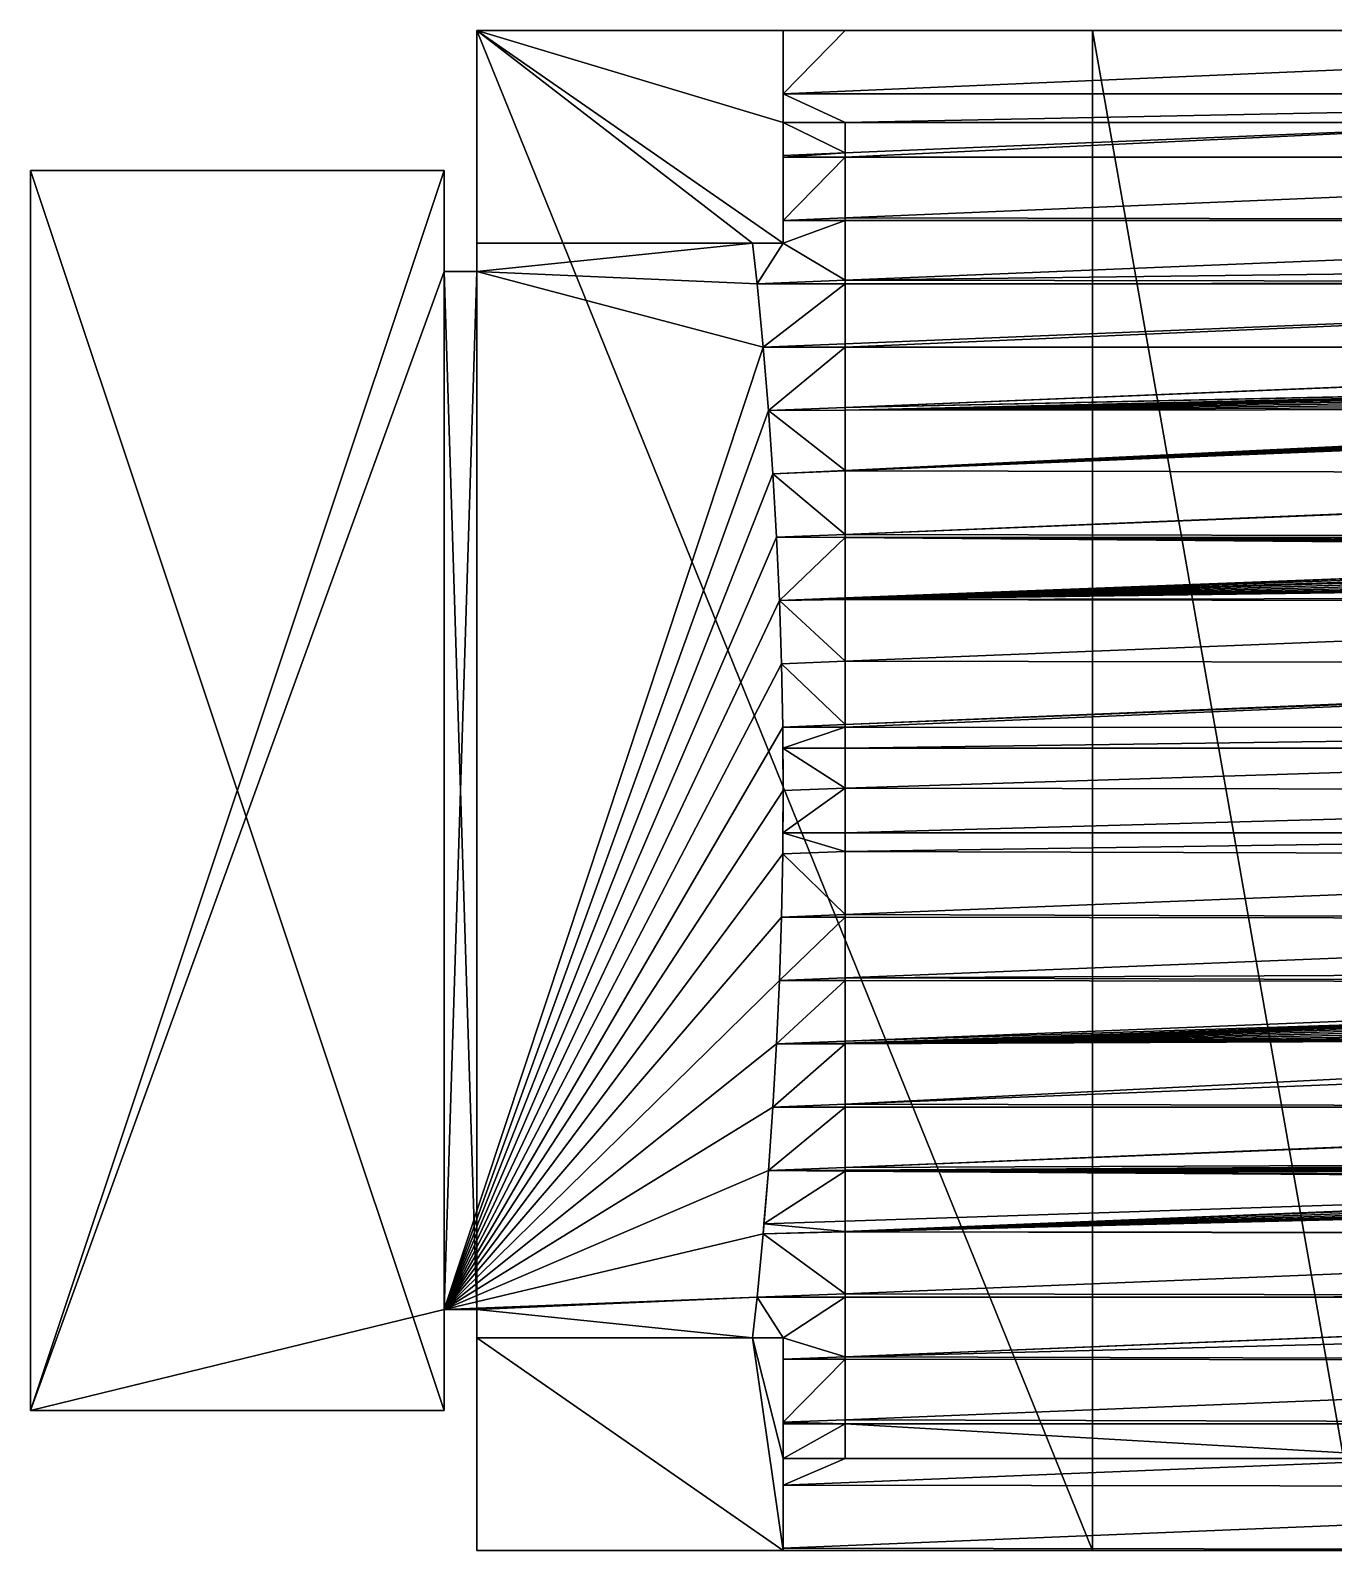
# Model space of a CAD drawing. Header units: metres. Extents: x 0 to 40.2, y -11.7 to 11.7.
# Drawn here: x 0 to 20, y -11.66 to 11.66 of the extents above; entities that cross this region are included whole.
import ezdxf

# ---------------------------------------------------------------- set-up
doc = ezdxf.new("R2010")
doc.units = ezdxf.units.M

msp = doc.modelspace()

# ---------------------------------------------------------------- linework, layer by layer
at = {"layer": 'butacas_platea'}
for points in [[(23.711303, 10.25, -0.273382), (12.5, 9.786015, -0.559768), (12.5, 9.720833, -0.560176)], [(12.5, 9.786015, -0.559768), (23.711303, 10.25, -0.273382), (12.5, 10.25, -0.558176)], [(34.654167, 9.720833), (23.711303, 10.25, -0.273382), (12.5, 9.720833, -0.560176)], [(34.654167, 9.720833), (12.5, 9.720833, -0.560176), (12.5, 8.78872, -0.563105)], [(34.871875, 8.74875), (34.654167, 9.720833), (12.5, 8.78872, -0.563105)], [(34.871875, 8.74875), (12.5, 8.78872, -0.563105), (12.5, 8.74875, -0.563331)], [(34.871875, 8.74875), (12.5, 8.74875, -0.563331), (12.5, 7.831988, -0.565854)], [(35, 8.10936), (34.871875, 8.74875), (12.5, 7.831988, -0.565854)], [(35, 8.10936), (12.5, 7.831988, -0.565854), (35, 7.794568, -0.001582)], [(35, 7.794568, -0.001582), (12.5, 7.831988, -0.565854), (12.5, 7.776667, -0.566132)], [(35, 7.794568, -0.001582), (12.5, 7.776667, -0.566132), (35, 7.773947, -0.001679)], [(35, 7.773947, -0.001679), (12.5, 7.776667, -0.566132), (12.5, 6.855844, -0.56836)], [(35, 7.773947, -0.001679), (12.5, 6.855844, -0.56836), (12.5, 6.804583, -0.568587)], [(35, 7.773947, -0.001679), (12.5, 6.804583, -0.568587), (35, 6.802961, -0.005968)], [(35, 6.802961, -0.005968), (12.5, 6.804583, -0.568587), (12.5, 5.880264, -0.570519)], [(35, 6.802961, -0.005968), (12.5, 5.880264, -0.570519), (35, 6.794886, -0.005985)], [(32.113467, 6.3, -0.079852), (35, 6.794886, -0.005985), (12.5, 5.880264, -0.570519)], [(32.035821, 6.289778, -0.081827), (32.113467, 6.3, -0.079852), (12.5, 5.880264, -0.570519)], [(32.035821, 6.289778, -0.081827), (12.5, 5.880264, -0.570519), (12.5, 5.83765, -0.570682)], [(31.963467, 6.259808, -0.083746), (32.035821, 6.289778, -0.081827), (12.5, 5.83765, -0.570682)], [(31.901335, 6.212132, -0.085477), (31.963467, 6.259808, -0.083746), (12.5, 5.83765, -0.570682)], [(31.9, 6.210392, -0.085517), (31.901335, 6.212132, -0.085477), (12.5, 5.83765, -0.570682)], [(31.9, 6.210392, -0.085517), (12.5, 5.83765, -0.570682), (31.85366, 6.15, -0.086903)], [(31.823689, 6.077646, -0.087927), (31.85366, 6.15, -0.086903), (12.5, 5.83765, -0.570682)], [(31.813467, 6, -0.088479), (31.823689, 6.077646, -0.087927), (12.5, 5.83765, -0.570682)], [(31.823689, 5.922354, -0.088521), (31.813467, 6, -0.088479), (12.5, 5.83765, -0.570682)], [(31.85366, 5.85, -0.08805), (31.823689, 5.922354, -0.088521), (12.5, 5.83765, -0.570682)], [(31.85366, 5.85, -0.08805), (12.5, 5.83765, -0.570682), (12.5, 4.912942, -0.572323)], [(31.867088, 5.8325, -0.087782), (31.85366, 5.85, -0.08805), (12.5, 4.912942, -0.572323)], [(31.9, 5.789608, -0.087036), (31.867088, 5.8325, -0.087782), (12.5, 4.912942, -0.572323)], [(35, 5.816801, -0.00969), (32.113467, 5.7, -0.081872), (12.5, 4.905236, -0.572337)], [(35, 5.816801, -0.00969), (12.5, 4.905236, -0.572337), (35, 4.861417, -0.012772)], [(31.901335, 5.787868, -0.087006), (31.9, 5.789608, -0.087036), (12.5, 4.912942, -0.572323)], [(31.963467, 5.740192, -0.085541), (31.901335, 5.787868, -0.087006), (12.5, 4.912942, -0.572323)], [(31.963467, 5.740192, -0.085541), (12.5, 4.912942, -0.572323), (12.5, 4.905236, -0.572337)], [(32.035821, 5.710222, -0.08379), (31.963467, 5.740192, -0.085541), (12.5, 4.905236, -0.572337)], [(32.113467, 5.7, -0.081872), (32.035821, 5.710222, -0.08379), (12.5, 4.905236, -0.572337)], [(35, 4.861417, -0.012772), (12.5, 4.905236, -0.572337), (12.5, 3.930749, -0.573819)], [(35, 4.861417, -0.012772), (12.5, 3.930749, -0.573819), (35, 4.839672, -0.012805)], [(35, 4.839672, -0.012805), (12.5, 3.930749, -0.573819), (35, 3.889465, -0.015307)], [(35, 3.889465, -0.015307), (12.5, 3.930749, -0.573819), (12.5, 3.881465, -0.573939)], [(35, 3.889465, -0.015307), (12.5, 3.881465, -0.573939), (35, 3.852151, -0.015361)], [(32.189326, 3.712132, -0.085325), (12.5, 3.881465, -0.573939), (12.5, 2.956799, -0.574972)], [(32.241716, 3.752332, -0.083944), (12.5, 3.881465, -0.573939), (32.189326, 3.712132, -0.085325)], [(32.241716, 3.752332, -0.083944), (32.251458, 3.759808, -0.083694), (12.5, 3.881465, -0.573939)], [(32.251458, 3.759808, -0.083694), (32.323812, 3.789778, -0.081864), (12.5, 3.881465, -0.573939)], [(32.323812, 3.789778, -0.081864), (32.401458, 3.8, -0.079925), (12.5, 3.881465, -0.573939)], [(32.401458, 3.8, -0.079925), (35, 3.852151, -0.015361), (12.5, 3.881465, -0.573939)], [(32.189326, 3.712132, -0.085325), (12.5, 2.956799, -0.574972), (12.5, 2.952008, -0.574982)], [(32.14165, 3.65, -0.086634), (32.189326, 3.712132, -0.085325), (12.5, 2.952008, -0.574982)], [(32.11168, 3.577646, -0.087525), (32.14165, 3.65, -0.086634), (12.5, 2.952008, -0.574982)], [(32.11168, 3.577646, -0.087525), (12.5, 2.952008, -0.574982), (12.5, 2.929906, -0.575027)], [(32.101458, 3.5, -0.087937), (32.11168, 3.577646, -0.087525), (12.5, 2.929906, -0.575027)], [(32.11168, 3.422354, -0.087842), (32.101458, 3.5, -0.087937), (12.5, 2.929906, -0.575027)], [(32.14165, 3.35, -0.087247), (32.11168, 3.422354, -0.087842), (12.5, 2.929906, -0.575027)], [(32.189326, 3.287868, -0.086193), (32.14165, 3.35, -0.087247), (12.5, 2.929906, -0.575027)], [(32.251458, 3.240192, -0.08475), (32.189326, 3.287868, -0.086193), (12.5, 2.929906, -0.575027)], [(32.323812, 3.210222, -0.083018), (32.251458, 3.240192, -0.08475), (12.5, 2.929906, -0.575027)], [(32.401458, 3.2, -0.081114), (32.323812, 3.210222, -0.083018), (12.5, 2.929906, -0.575027)], [(35, 2.96708, -0.017172), (32.401458, 3.2, -0.081114), (12.5, 2.929906, -0.575027)], [(35, 2.96708, -0.017172), (12.5, 2.929906, -0.575027), (35, 2.888225, -0.017298)], [(35, 2.888225, -0.017298), (12.5, 2.929906, -0.575027), (12.5, 1.983377, -0.575798)], [(35, 2.888225, -0.017298), (12.5, 1.983377, -0.575798), (35, 1.945439, -0.018674)], [(35, 1.945439, -0.018674), (12.5, 1.983377, -0.575798), (12.5, 1.010478, -0.576302)], [(35, 1.945439, -0.018674), (12.5, 1.010478, -0.576302), (35, 1.913886, -0.01869)], [(35, 1.913886, -0.01869), (12.5, 1.010478, -0.576302), (12.5, 0.972083, -0.576335)], [(35, 1.913886, -0.01869), (12.5, 0.972083, -0.576335), (35, 0.961177, -0.019516)], [(35, 0.961177, -0.019516), (12.5, 0.972083, -0.576335), (12.5, 0.65, -0.576386)], [(35, 0.961177, -0.019516), (12.5, 0.65, -0.576386), (31.9, 0.65, -0.096305)], [(31.9, -0.65, -0.096326), (12.5, -0.65, -0.576391), (12.5, -0.933761, -0.576346)], [(35, -1.003675, -0.019499), (31.9, -0.65, -0.096326), (12.5, -0.933761, -0.576346)], [(35, -1.003675, -0.019499), (12.5, -0.933761, -0.576346), (12.5, -1.905105, -0.57589)], [(35, -1.003675, -0.019499), (12.5, -1.905105, -0.57589), (35, -1.974385, -0.018652)], [(35, -1.974385, -0.018652), (12.5, -1.905105, -0.57589), (12.5, -1.944167, -0.575856)], [(35, -1.974385, -0.018652), (12.5, -1.944167, -0.575856), (12.5, -2.875931, -0.575114)], [(35, -1.974385, -0.018652), (12.5, -2.875931, -0.575114), (35, -2.766179, -0.017495)], [(35, -2.766179, -0.017495), (12.5, -2.875931, -0.575114), (35, -2.944189, -0.017244)], [(35, -2.944189, -0.017244), (12.5, -2.875931, -0.575114), (12.5, -2.91625, -0.575055)], [(35, -2.944189, -0.017244), (12.5, -2.91625, -0.575055), (12.5, -3.846237, -0.574017)], [(32.401458, -3.2, -0.081236), (35, -2.944189, -0.017244), (12.5, -3.846237, -0.574017)], [(32.401458, -3.2, -0.081236), (12.5, -3.846237, -0.574017), (12.5, -3.879412, -0.573949)], [(32.323812, -3.210222, -0.083143), (32.401458, -3.2, -0.081236), (12.5, -3.879412, -0.573949)], [(32.251458, -3.240192, -0.084878), (32.323812, -3.210222, -0.083143), (12.5, -3.879412, -0.573949)], [(32.251458, -3.240192, -0.084878), (12.5, -3.879412, -0.573949), (32.189326, -3.287868, -0.086323)], [(32.14165, -3.35, -0.087379), (32.189326, -3.287868, -0.086323), (12.5, -3.879412, -0.573949)], [(32.11168, -3.422354, -0.087975), (32.14165, -3.35, -0.087379), (12.5, -3.879412, -0.573949)], [(32.101458, -3.5, -0.08807), (32.11168, -3.422354, -0.087975), (12.5, -3.879412, -0.573949)], [(32.11168, -3.577646, -0.087657), (32.101458, -3.5, -0.08807), (12.5, -3.879412, -0.573949)], [(32.14165, -3.65, -0.086765), (32.11168, -3.577646, -0.087657), (12.5, -3.879412, -0.573949)], [(32.189326, -3.712132, -0.085454), (32.14165, -3.65, -0.086765), (12.5, -3.879412, -0.573949)], [(32.251458, -3.759808, -0.083813), (32.189326, -3.712132, -0.085454), (12.5, -3.879412, -0.573949)], [(32.251458, -3.759808, -0.083813), (12.5, -3.879412, -0.573949), (12.5, -3.888333, -0.573931)], [(32.323812, -3.789778, -0.081956), (32.251458, -3.759808, -0.083813), (12.5, -3.888333, -0.573931)], [(32.401458, -3.8, -0.080007), (32.323812, -3.789778, -0.081956), (12.5, -3.888333, -0.573931)], [(32.401458, -3.8, -0.080007), (12.5, -3.888333, -0.573931), (12.5, -4.816022, -0.572598)], [(35, -3.91308, -0.015275), (32.401458, -3.8, -0.080007), (12.5, -4.816022, -0.572598)], [(35, -3.91308, -0.015275), (12.5, -4.816022, -0.572598), (35, -4.859426, -0.012777)], [(35, -4.859426, -0.012777), (12.5, -4.816022, -0.572598), (12.5, -4.860417, -0.572481)], [(35, -4.859426, -0.012777), (12.5, -4.860417, -0.572481), (12.5, -5.785279, -0.570854)], [(35, -4.859426, -0.012777), (12.5, -5.785279, -0.570854), (35, -4.881055, -0.012738)], [(32.035821, -5.710222, -0.08397), (35, -4.881055, -0.012738), (12.5, -5.785279, -0.570854)], [(32.035821, -5.710222, -0.08397), (12.5, -5.785279, -0.570854), (12.5, -5.827245, -0.570718)], [(31.963467, -5.740192, -0.085677), (32.035821, -5.710222, -0.08397), (12.5, -5.827245, -0.570718)], [(31.901335, -5.787868, -0.087072), (31.963467, -5.740192, -0.085677), (12.5, -5.827245, -0.570718)], [(31.9, -5.789608, -0.0871), (31.901335, -5.787868, -0.087072), (12.5, -5.827245, -0.570718)], [(31.867088, -5.8325, -0.087782), (31.9, -5.789608, -0.0871), (12.5, -5.827245, -0.570718)], [(31.867088, -5.8325, -0.087782), (12.5, -5.827245, -0.570718), (12.5, -5.840744, -0.570684)], [(31.85366, -5.85, -0.08808), (31.867088, -5.8325, -0.087782), (12.5, -5.840744, -0.570684)], [(31.816591, -5.976273, -0.088741), (12.5, -5.840744, -0.570684), (12.5, -6.609257, -0.569082)], [(31.816591, -5.976273, -0.088741), (31.823689, -5.922354, -0.088677), (12.5, -5.840744, -0.570684)], [(31.823689, -5.922354, -0.088677), (31.85366, -5.85, -0.08808), (12.5, -5.840744, -0.570684)], [(31.816591, -5.976273, -0.088741), (12.5, -6.609257, -0.569082), (12.5, -6.768554, -0.568725)], [(31.813467, -6, -0.088728), (31.816591, -5.976273, -0.088741), (12.5, -6.768554, -0.568725)], [(31.823689, -6.077646, -0.088175), (31.813467, -6, -0.088728), (12.5, -6.768554, -0.568725)], [(31.85366, -6.15, -0.087149), (31.823689, -6.077646, -0.088175), (12.5, -6.768554, -0.568725)], [(31.9, -6.210392, -0.085758), (31.85366, -6.15, -0.087149), (12.5, -6.768554, -0.568725)], [(31.901335, -6.212132, -0.085718), (31.9, -6.210392, -0.085758), (12.5, -6.768554, -0.568725)], [(31.963467, -6.259808, -0.083982), (31.901335, -6.212132, -0.085718), (12.5, -6.768554, -0.568725)], [(32.035821, -6.289778, -0.082058), (31.963467, -6.259808, -0.083982), (12.5, -6.768554, -0.568725)], [(32.035821, -6.289778, -0.082058), (12.5, -6.768554, -0.568725), (12.5, -6.773479, -0.568706)], [(35, -6.793538, -0.006007), (32.035821, -6.289778, -0.082058), (12.5, -6.773479, -0.568706)], [(35, -6.814209, -0.005942), (12.5, -6.773479, -0.568706), (12.5, -7.722188, -0.566374)], [(35, -6.793538, -0.006007), (12.5, -6.773479, -0.568706), (35, -6.814209, -0.005942)], [(35, -6.814209, -0.005942), (12.5, -7.722188, -0.566374), (35, -7.759038, -0.001751)], [(35, -7.759038, -0.001751), (12.5, -7.722188, -0.566374), (12.5, -7.776667, -0.566132)], [(35, -7.759038, -0.001751), (12.5, -7.776667, -0.566132), (35, -7.776667, -0.001672)], [(12.5, -8.689823, -0.563629), (35, -7.776667, -0.001672), (12.5, -7.776667, -0.566132)], [(12.5, -8.689823, -0.563629), (35, -7.778434, -0.001668), (35, -7.776667, -0.001672)], [(35, -7.778434, -0.001668), (12.5, -8.689823, -0.563629), (35, -8.10936)], [(34.871875, -8.74875), (35, -8.10936), (12.5, -8.689823, -0.563629)], [(34.871875, -8.74875), (12.5, -8.689823, -0.563629), (12.5, -8.729099, -0.56343)], [(34.871875, -8.74875), (12.5, -8.729099, -0.56343), (12.5, -9.656898, -0.560537)], [(34.654167, -9.720833), (34.871875, -8.74875), (12.5, -9.656898, -0.560537)], [(34.654167, -9.720833), (12.5, -9.656898, -0.560537), (12.5, -9.720833, -0.560176)], [(12.5, -9.720833, -0.560176), (12.5, -10.25, -0.558369), (21.665428, -10.25, -0.326618)], [(34.654167, -9.720833), (12.5, -9.720833, -0.560176), (21.665428, -10.25, -0.326618)]]:
    msp.add_3dface(points, dxfattribs=at)
at = {"layer": 'cielo'}
for points in [[(6.85, 11.665, 13.32), (16.3, -11.665, 13.32), (6.85, -11.665, 13.32)], [(16.3, -11.665, 13.32), (6.85, 11.665, 13.32), (16.3, 11.665, 13.32)], [(0, 9.515, 13.32), (6.35, -9.515, 13.32), (0, -9.515, 13.32)], [(0, 9.515, 13.32), (6.35, 9.515, 13.32), (6.35, -9.515, 13.32)]]:
    msp.add_3dface(points, dxfattribs=at)
at = {"layer": 'cielo_1'}
for points in [[(16.3, -11.665, 9.8), (16.3, 11.665, 9.8), (20.4, -11.665, 9.8)], [(16.3, 11.665, 9.8), (16.3, -11.665, 9.8), (16.3, -11.665, 13.32)], [(16.3, 11.665, 9.8), (20.4, 11.665, 9.8), (20.4, -11.665, 9.8)], [(16.3, 11.665, 9.8), (16.3, -11.665, 13.32), (16.3, 11.665, 13.32)]]:
    msp.add_3dface(points, dxfattribs=at)
at = {"layer": 'embocadura'}
for points in [[(6.85, 11.665, 0.14), (6.85, 7.965, 7.4), (6.85, 8.4, 0.14)], [(6.85, 7.965, 7.4), (6.85, 11.665, 13.32), (6.85, -11.665, 13.32)], [(6.85, 11.665, 0.14), (6.85, 11.665, 13.32), (6.85, 7.965, 7.4)], [(6.35, 9.515, 13.32), (6.35, -7.965, 7.4), (6.35, -9.515, 13.32)], [(6.35, 7.965, 7.4), (6.35, 9.515, 0.5), (6.35, 7.965, 0.5)], [(6.35, 9.515, 13.32), (6.35, 7.965, 7.4), (6.35, -7.965, 7.4)], [(6.35, 9.515, 13.32), (6.35, 9.515, 0.5), (6.35, 7.965, 7.4)], [(6.85, 8.4, 0.14), (6.85, 7.965, 7.4), (6.85, 7.965, 0.14)], [(6.35, 7.965, 7.4), (6.85, -7.965, 7.4), (6.35, -7.965, 7.4)], [(6.85, 7.965, 0.14), (6.35, 7.965, 0.5), (6.35, 7.965, 0.14)], [(6.35, 7.965, 7.4), (6.35, 7.965, 0.5), (6.85, 7.965, 0.14)], [(6.85, 7.965, 7.4), (6.35, 7.965, 7.4), (6.85, 7.965, 0.14)], [(6.35, 7.965, 7.4), (6.85, 7.965, 7.4), (6.85, -7.965, 7.4)], [(6.85, 7.965, 7.4), (6.85, -11.665, 13.32), (6.85, -7.965, 7.4)], [(6.35, -7.965, 7.4), (6.35, -7.965, 0.5), (6.35, -9.515, 0.5)], [(6.85, -7.965, 7.4), (6.85, -7.965, 0.14), (6.35, -7.965, 0.14)], [(6.35, -7.965, 0.5), (6.85, -7.965, 7.4), (6.35, -7.965, 0.14)], [(6.35, -7.965, 7.4), (6.85, -7.965, 7.4), (6.35, -7.965, 0.5)], [(6.35, -9.515, 13.32), (6.35, -7.965, 7.4), (6.35, -9.515, 0.5)], [(6.85, -11.665, 13.32), (6.85, -8.4, 0.14), (6.85, -7.965, 0.14)], [(6.85, -7.965, 7.4), (6.85, -11.665, 13.32), (6.85, -7.965, 0.14)], [(6.85, -11.665, 13.32), (6.85, -11.665, 0.14), (6.85, -8.4, 0.14)]]:
    msp.add_3dface(points, dxfattribs=at)
at = {"layer": 'escenario'}
for points in [[(6.35, 9.515, 0.5), (0, -9.515, 0.5), (6.35, 7.965, 0.5)], [(0, 9.515, 0.5), (0, -9.515, 0.5), (6.35, 9.515, 0.5)], [(11.081869, 8.4, 0.14), (6.85, 8.4, 0.14), (6.85, 7.965, 0.14)], [(11.15, 7.776667, 0.14), (11.081869, 8.4, 0.14), (6.85, 7.965, 0.14)], [(6.35, 7.965, 0.5), (0, -9.515, 0.5), (6.35, -7.965, 0.5)], [(6.35, -7.965, 0.5), (6.35, -7.965, 0.14), (6.35, 7.965, 0.14)], [(6.85, 7.965, 0.14), (6.35, 7.965, 0.14), (6.35, -7.965, 0.14)], [(6.35, 7.965, 0.5), (6.35, -7.965, 0.5), (6.35, 7.965, 0.14)], [(6.85, 7.965, 0.14), (6.35, -7.965, 0.14), (11.24375, 6.804583, 0.14)], [(11.15, 7.776667, 0.14), (6.85, 7.965, 0.14), (11.24375, 6.804583, 0.14)], [(11.24375, 6.804583, 0.14), (6.35, -7.965, 0.14), (11.325, 5.8325, 0.14)], [(11.39375, 4.860417, 0.14), (11.325, 5.8325, 0.14), (6.35, -7.965, 0.14)], [(11.39375, 4.860417, 0.14), (6.35, -7.965, 0.14), (11.45, 3.888333, 0.14)], [(11.45, 3.888333, 0.14), (6.35, -7.965, 0.14), (11.49375, 2.91625, 0.14)], [(11.525, 1.944167, 0.14), (11.49375, 2.91625, 0.14), (6.35, -7.965, 0.14)], [(11.54375, 0.972083, 0.14), (11.525, 1.944167, 0.14), (6.35, -7.965, 0.14)], [(11.54375, 0.972083, 0.14), (6.35, -7.965, 0.14), (11.55, 0, 0.14)], [(6.35, -7.965, 0.14), (11.54375, -0.972083, 0.14), (11.55, 0, 0.14)], [(11.54375, -0.972083, 0.14), (6.35, -7.965, 0.14), (11.525, -1.944167, 0.14)], [(11.49375, -2.91625, 0.14), (11.525, -1.944167, 0.14), (6.35, -7.965, 0.14)], [(11.49375, -2.91625, 0.14), (6.35, -7.965, 0.14), (11.45, -3.888333, 0.14)], [(11.39375, -4.860417, 0.14), (11.45, -3.888333, 0.14), (6.35, -7.965, 0.14)], [(11.325, -5.8325, 0.14), (11.39375, -4.860417, 0.14), (6.35, -7.965, 0.14)], [(11.24375, -6.804583, 0.14), (11.325, -5.8325, 0.14), (6.35, -7.965, 0.14)], [(11.15, -7.776667, 0.14), (11.24375, -6.804583, 0.14), (6.35, -7.965, 0.14)], [(6.85, -7.965, 0.14), (11.15, -7.776667, 0.14), (6.35, -7.965, 0.14)], [(11.081869, -8.4, 0.14), (11.15, -7.776667, 0.14), (6.85, -7.965, 0.14)], [(6.35, -7.965, 0.5), (0, -9.515, 0.5), (6.35, -9.515, 0.5)], [(11.081869, -8.4, 0.14), (6.85, -7.965, 0.14), (6.85, -8.4, 0.14)]]:
    msp.add_3dface(points, dxfattribs=at)
at = {"layer": 'frente_balcon'}
for points in [[(11.081869, 8.4, 0.14), (11.15, 7.776667, 0.14), (11.15, 7.776667, -0.6)], [(11.081869, 8.4, -0.6), (11.081869, 8.4, 0.14), (11.15, 7.776667, -0.6)], [(11.15, 7.776667, -0.6), (11.24375, 6.804583, 0.14), (11.24375, 6.804583, -0.6)], [(11.15, 7.776667, -0.6), (11.15, 7.776667, 0.14), (11.24375, 6.804583, 0.14)], [(11.24375, 6.804583, -0.6), (11.24375, 6.804583, 0.14), (11.325, 5.8325, -0.6)], [(11.24375, 6.804583, 0.14), (11.325, 5.8325, 0.14), (11.325, 5.8325, -0.6)], [(11.325, 5.8325, -0.6), (11.39375, 4.860417, 0.14), (11.39375, 4.860417, -0.6)], [(11.325, 5.8325, -0.6), (11.325, 5.8325, 0.14), (11.39375, 4.860417, 0.14)], [(11.39375, 4.860417, -0.6), (11.45, 3.888333, 0.14), (11.45, 3.888333, -0.6)], [(11.39375, 4.860417, -0.6), (11.39375, 4.860417, 0.14), (11.45, 3.888333, 0.14)], [(11.45, 3.888333, -0.6), (11.49375, 2.91625, 0.14), (11.49375, 2.91625, -0.6)], [(11.45, 3.888333, -0.6), (11.45, 3.888333, 0.14), (11.49375, 2.91625, 0.14)], [(11.49375, 2.91625, -0.6), (11.525, 1.944167, 0.14), (11.525, 1.944167, -0.6)], [(11.49375, 2.91625, -0.6), (11.49375, 2.91625, 0.14), (11.525, 1.944167, 0.14)], [(11.525, 1.944167, -0.6), (11.54375, 0.972083, 0.14), (11.54375, 0.972083, -0.6)], [(11.525, 1.944167, -0.6), (11.525, 1.944167, 0.14), (11.54375, 0.972083, 0.14)], [(11.545821, 0.65, -0.6), (11.54375, 0.972083, 0.14), (11.55, 0, -0.6)], [(11.54375, 0.972083, 0.14), (11.55, 0, 0.14), (11.55, 0, -0.6)], [(11.54375, 0.972083, -0.6), (11.54375, 0.972083, 0.14), (11.545821, 0.65, -0.6)], [(11.55, 0, 0.14), (11.54375, -0.972083, 0.14), (11.545821, -0.65, -0.6)], [(11.55, 0, -0.6), (11.55, 0, 0.14), (11.545821, -0.65, -0.6)], [(11.545821, -0.65, -0.6), (11.54375, -0.972083, 0.14), (11.54375, -0.972083, -0.6)], [(11.54375, -0.972083, -0.6), (11.525, -1.944167, 0.14), (11.525, -1.944167, -0.6)], [(11.54375, -0.972083, -0.6), (11.54375, -0.972083, 0.14), (11.525, -1.944167, 0.14)], [(11.525, -1.944167, -0.6), (11.49375, -2.91625, 0.14), (11.49375, -2.91625, -0.6)], [(11.525, -1.944167, -0.6), (11.525, -1.944167, 0.14), (11.49375, -2.91625, 0.14)], [(11.49375, -2.91625, -0.6), (11.45, -3.888333, 0.14), (11.45, -3.888333, -0.6)], [(11.49375, -2.91625, -0.6), (11.49375, -2.91625, 0.14), (11.45, -3.888333, 0.14)], [(11.45, -3.888333, -0.6), (11.39375, -4.860417, 0.14), (11.39375, -4.860417, -0.6)], [(11.45, -3.888333, -0.6), (11.45, -3.888333, 0.14), (11.39375, -4.860417, 0.14)], [(11.39375, -4.860417, -0.6), (11.325, -5.8325, 0.14), (11.325, -5.8325, -0.6)], [(11.39375, -4.860417, -0.6), (11.39375, -4.860417, 0.14), (11.325, -5.8325, 0.14)], [(11.325, -5.8325, 0.14), (11.24375, -6.804583, 0.14), (11.256671, -6.65, -0.6)], [(11.325, -5.8325, -0.6), (11.325, -5.8325, 0.14), (11.256671, -6.65, -0.6)], [(11.256671, -6.65, -0.6), (11.24375, -6.804583, 0.14), (11.24375, -6.804583, -0.6)], [(11.24375, -6.804583, -0.6), (11.15, -7.776667, 0.14), (11.15, -7.776667, -0.6)], [(11.24375, -6.804583, -0.6), (11.24375, -6.804583, 0.14), (11.15, -7.776667, 0.14)], [(11.15, -7.776667, 0.14), (11.081869, -8.4, 0.14), (11.081869, -8.4, -0.6)], [(11.15, -7.776667, -0.6), (11.15, -7.776667, 0.14), (11.081869, -8.4, -0.6)]]:
    msp.add_3dface(points, dxfattribs=at)
at = {"layer": 'laterales_altos'}
for points in [[(12.5, 11.665, 3.299074), (6.85, 11.665, 0.14), (12.5, 11.665, 2.446494)], [(30, 11.665, 10.95), (12.5, 11.665, 3.299074), (12.5, 11.665, 2.446494)], [(31.9, 11.665, 10.366136), (30, 11.665, 10.95), (12.5, 11.665, 2.446494)], [(30, 11.665, 10.95), (25.2, 11.665, 10.4), (12.5, 11.665, 3.299074)], [(16.3, -11.665, 9.8), (20.4, -11.665, 9.8), (25.554573, -11.665, 4.736923)]]:
    msp.add_3dface(points, dxfattribs=at)
at = {"layer": 'madera_expuesta'}
for points in [[(6.85, 11.665, 0.14), (6.85, 8.4, 0.14), (6.85, 8.4, -0.6)], [(6.85, 11.665, -0.6), (6.85, 11.665, 0.14), (6.85, 8.4, -0.6)], [(11.081869, 8.4, -0.6), (6.85, 11.665, -0.6), (6.85, 8.4, -0.6)], [(11.55, 8.4, -0.6), (6.85, 11.665, -0.6), (11.081869, 8.4, -0.6)], [(11.55, 10.25, -0.6), (6.85, 11.665, -0.6), (11.55, 8.4, -0.6)], [(11.55, 11.665, -0.6), (6.85, 11.665, -0.6), (11.55, 10.25, -0.6)], [(11.55, 8.74875, -0.587252), (11.55, 10.25, -0.6), (11.55, 8.4, -0.6)], [(11.55, 9.720833, -0.584197), (11.55, 10.25, -0.6), (11.55, 8.74875, -0.587252)], [(11.55, 9.746699, -0.584035), (11.55, 10.25, -0.6), (11.55, 9.720833, -0.584197)], [(11.55, 10.25, -0.6), (11.55, 9.746699, -0.584035), (11.55, 10.25, -0.582308)], [(11.55, 10.25, -0.582308), (11.55, 9.746699, -0.584035), (12.5, 9.786015, -0.559768)], [(11.55, 10.25, -0.582308), (12.5, 9.786015, -0.559768), (12.5, 10.25, -0.558176)], [(12.5, 9.786015, -0.559768), (11.55, 9.746699, -0.584035), (11.55, 9.720833, -0.584197)], [(12.5, 9.786015, -0.559768), (11.55, 9.720833, -0.584197), (12.5, 9.720833, -0.560176)], [(12.5, 9.720833, -0.560176), (11.55, 9.720833, -0.584197), (11.55, 8.74875, -0.587252)], [(12.5, 9.720833, -0.560176), (11.55, 8.74875, -0.587252), (12.5, 8.78872, -0.563105)], [(12.5, 8.78872, -0.563105), (11.55, 8.74875, -0.587252), (12.5, 8.74875, -0.563331)], [(11.55, 8.4, -0.588212), (11.55, 8.74875, -0.587252), (11.55, 8.4, -0.6)], [(12.5, 8.74875, -0.563331), (11.55, 8.74875, -0.587252), (11.55, 8.4, -0.588212)], [(12.5, 8.74875, -0.563331), (11.55, 8.4, -0.588212), (12.5, 7.831988, -0.565854)], [(6.85, 8.4, 0.14), (11.081869, 8.4, 0.14), (6.85, 8.4, -0.6)], [(11.081869, 8.4, 0.14), (11.081869, 8.4, -0.6), (6.85, 8.4, -0.6)], [(11.55, 8.4, -0.588212), (11.081869, 8.4, -0.6), (11.15, 7.776667, -0.6)], [(11.55, 8.4, -0.588212), (11.55, 8.4, -0.6), (11.081869, 8.4, -0.6)], [(12.5, 7.831988, -0.565854), (11.55, 8.4, -0.588212), (11.15, 7.776667, -0.6)], [(12.5, 7.831988, -0.565854), (11.15, 7.776667, -0.6), (12.5, 7.776667, -0.566132)], [(12.5, 7.776667, -0.566132), (11.15, 7.776667, -0.6), (11.24375, 6.804583, -0.6)], [(12.5, 7.776667, -0.566132), (11.24375, 6.804583, -0.6), (12.5, 6.855844, -0.56836)], [(12.5, 6.855844, -0.56836), (11.24375, 6.804583, -0.6), (12.5, 6.804583, -0.568587)], [(12.5, 6.804583, -0.568587), (11.24375, 6.804583, -0.6), (11.325, 5.8325, -0.6)], [(12.5, 6.804583, -0.568587), (11.325, 5.8325, -0.6), (12.5, 5.880264, -0.570519)], [(12.5, 5.880264, -0.570519), (11.325, 5.8325, -0.6), (12.5, 5.83765, -0.570682)], [(12.5, 5.83765, -0.570682), (11.325, 5.8325, -0.6), (12.5, 4.912942, -0.572323)], [(12.5, 4.912942, -0.572323), (11.325, 5.8325, -0.6), (11.39375, 4.860417, -0.6)], [(12.5, 4.912942, -0.572323), (11.39375, 4.860417, -0.6), (12.5, 4.905236, -0.572337)], [(12.5, 4.905236, -0.572337), (11.39375, 4.860417, -0.6), (12.5, 3.930749, -0.573819)], [(12.5, 3.930749, -0.573819), (11.39375, 4.860417, -0.6), (11.45, 3.888333, -0.6)], [(12.5, 3.930749, -0.573819), (11.45, 3.888333, -0.6), (12.5, 3.881465, -0.573939)], [(12.5, 3.881465, -0.573939), (11.45, 3.888333, -0.6), (11.49375, 2.91625, -0.6)], [(12.5, 3.881465, -0.573939), (11.49375, 2.91625, -0.6), (12.5, 2.956799, -0.574972)], [(12.5, 2.956799, -0.574972), (11.49375, 2.91625, -0.6), (12.5, 2.952008, -0.574982)], [(12.5, 2.952008, -0.574982), (11.49375, 2.91625, -0.6), (12.5, 2.929906, -0.575027)], [(12.5, 2.929906, -0.575027), (11.49375, 2.91625, -0.6), (12.5, 1.983377, -0.575798)], [(12.5, 1.983377, -0.575798), (11.49375, 2.91625, -0.6), (11.525, 1.944167, -0.6)], [(12.5, 1.983377, -0.575798), (11.525, 1.944167, -0.6), (12.5, 1.010478, -0.576302)], [(12.5, 1.010478, -0.576302), (11.525, 1.944167, -0.6), (11.54375, 0.972083, -0.6)], [(12.5, 1.010478, -0.576302), (11.54375, 0.972083, -0.6), (12.5, 0.972083, -0.576335)], [(12.5, 0.972083, -0.576335), (11.54375, 0.972083, -0.6), (11.545821, 0.65, -0.6)], [(12.5, 0.972083, -0.576335), (11.545821, 0.65, -0.6), (12.5, 0.65, -0.576386)], [(11.545821, -0.65, -0.6), (11.54375, -0.972083, -0.6), (12.5, -0.933761, -0.576346)], [(11.545821, -0.65, -0.6), (12.5, -0.933761, -0.576346), (12.5, -0.65, -0.576391)], [(12.5, -1.905105, -0.57589), (11.54375, -0.972083, -0.6), (11.525, -1.944167, -0.6)], [(12.5, -0.933761, -0.576346), (11.54375, -0.972083, -0.6), (12.5, -1.905105, -0.57589)], [(12.5, -1.944167, -0.575856), (11.525, -1.944167, -0.6), (11.49375, -2.91625, -0.6)], [(12.5, -1.944167, -0.575856), (11.49375, -2.91625, -0.6), (12.5, -2.875931, -0.575114)], [(12.5, -1.905105, -0.57589), (11.525, -1.944167, -0.6), (12.5, -1.944167, -0.575856)], [(12.5, -2.91625, -0.575055), (11.49375, -2.91625, -0.6), (11.45, -3.888333, -0.6)], [(12.5, -2.91625, -0.575055), (11.45, -3.888333, -0.6), (12.5, -3.846237, -0.574017)], [(12.5, -2.875931, -0.575114), (11.49375, -2.91625, -0.6), (12.5, -2.91625, -0.575055)], [(12.5, -3.888333, -0.573931), (11.39375, -4.860417, -0.6), (12.5, -4.816022, -0.572598)], [(12.5, -3.888333, -0.573931), (11.45, -3.888333, -0.6), (11.39375, -4.860417, -0.6)], [(12.5, -3.846237, -0.574017), (11.45, -3.888333, -0.6), (12.5, -3.879412, -0.573949)], [(12.5, -3.879412, -0.573949), (11.45, -3.888333, -0.6), (12.5, -3.888333, -0.573931)], [(12.5, -4.860417, -0.572481), (11.39375, -4.860417, -0.6), (11.325, -5.8325, -0.6)], [(12.5, -4.860417, -0.572481), (11.325, -5.8325, -0.6), (12.5, -5.785279, -0.570854)], [(12.5, -4.816022, -0.572598), (11.39375, -4.860417, -0.6), (12.5, -4.860417, -0.572481)], [(12.5, -5.840744, -0.570684), (11.325, -5.8325, -0.6), (11.256671, -6.65, -0.6)], [(12.5, -5.785279, -0.570854), (11.325, -5.8325, -0.6), (12.5, -5.827245, -0.570718)], [(12.5, -5.827245, -0.570718), (11.325, -5.8325, -0.6), (12.5, -5.840744, -0.570684)], [(12.5, -5.840744, -0.570684), (11.256671, -6.65, -0.6), (12.5, -6.609257, -0.569082)], [(11.256671, -6.65, -0.6), (11.24375, -6.804583, -0.6), (12.5, -6.768554, -0.568725)], [(11.256671, -6.65, -0.6), (12.5, -6.768554, -0.568725), (12.5, -6.609257, -0.569082)], [(12.5, -7.722188, -0.566374), (11.24375, -6.804583, -0.6), (11.15, -7.776667, -0.6)], [(12.5, -6.768554, -0.568725), (11.24375, -6.804583, -0.6), (12.5, -6.773479, -0.568706)], [(12.5, -6.773479, -0.568706), (11.24375, -6.804583, -0.6), (12.5, -7.722188, -0.566374)], [(11.55, -8.4, -0.588256), (11.15, -7.776667, -0.6), (11.081869, -8.4, -0.6)], [(12.5, -7.722188, -0.566374), (11.15, -7.776667, -0.6), (12.5, -7.776667, -0.566132)], [(11.55, -8.4, -0.588256), (12.5, -7.776667, -0.566132), (11.15, -7.776667, -0.6)], [(11.55, -8.4, -0.588256), (12.5, -8.689823, -0.563629), (12.5, -7.776667, -0.566132)], [(6.85, -11.665, 0.14), (6.85, -11.665, -0.6), (6.85, -8.4, 0.14)], [(6.85, -8.4, 0.14), (6.85, -11.665, -0.6), (6.85, -8.4, -0.6)], [(11.55, -11.665, -0.6), (6.85, -8.4, -0.6), (6.85, -11.665, -0.6)], [(11.55, -11.665, -0.6), (11.081869, -8.4, -0.6), (6.85, -8.4, -0.6)], [(11.081869, -8.4, 0.14), (6.85, -8.4, 0.14), (6.85, -8.4, -0.6)], [(11.081869, -8.4, -0.6), (11.081869, -8.4, 0.14), (6.85, -8.4, -0.6)], [(11.55, -10.25, -0.6), (11.081869, -8.4, -0.6), (11.55, -11.665, -0.6)], [(11.55, -10.25, -0.6), (11.55, -8.4, -0.6), (11.081869, -8.4, -0.6)], [(11.55, -8.4, -0.6), (11.55, -8.4, -0.588256), (11.081869, -8.4, -0.6)], [(11.55, -8.4, -0.6), (11.55, -10.25, -0.6), (11.55, -8.728265, -0.587356)], [(11.55, -8.4, -0.588256), (11.55, -8.4, -0.6), (11.55, -8.728265, -0.587356)], [(12.5, -8.689823, -0.563629), (11.55, -8.4, -0.588256), (11.55, -8.728265, -0.587356)], [(12.5, -8.689823, -0.563629), (11.55, -8.728265, -0.587356), (12.5, -8.729099, -0.56343)], [(11.55, -8.728265, -0.587356), (11.55, -10.25, -0.6), (11.55, -9.695462, -0.58434)], [(12.5, -8.729099, -0.56343), (11.55, -8.728265, -0.587356), (11.55, -9.695462, -0.58434)], [(12.5, -8.729099, -0.56343), (11.55, -9.695462, -0.58434), (12.5, -9.656898, -0.560537)], [(12.5, -9.656898, -0.560537), (11.55, -9.695462, -0.58434), (12.5, -9.720833, -0.560176)], [(11.55, -9.695462, -0.58434), (11.55, -10.25, -0.6), (11.55, -9.720833, -0.584197)], [(12.5, -9.720833, -0.560176), (11.55, -9.695462, -0.58434), (11.55, -9.720833, -0.584197)], [(11.55, -9.720833, -0.584197), (11.55, -10.25, -0.6), (11.55, -10.25, -0.58239)], [(12.5, -9.720833, -0.560176), (11.55, -9.720833, -0.584197), (11.55, -10.25, -0.58239)], [(12.5, -9.720833, -0.560176), (11.55, -10.25, -0.58239), (12.5, -10.25, -0.558369)]]:
    msp.add_3dface(points, dxfattribs=at)
at = {"layer": 'muros'}
for points in [[(6.85, 11.665, -0.6), (11.55, 11.665, -0.577021), (6.85, 11.665, 0.14)], [(11.55, 11.665, -0.6), (11.55, 11.665, -0.577021), (6.85, 11.665, -0.6)], [(12.5, 11.665, 3.299074), (6.85, 11.665, 13.32), (6.85, 11.665, 0.14)], [(12.5, 11.665, 2.446494), (6.85, 11.665, 0.14), (11.55, 11.665, -0.577021)], [(12.5, 11.665, 3.299074), (16.3, 11.665, 13.32), (6.85, 11.665, 13.32)], [(12.5, 11.665, -0.552766), (20.76, 11.665, 4.45), (11.55, 11.665, -0.577021)], [(20.76, 11.665, 4.45), (12.5, 11.665, 2.446494), (11.55, 11.665, -0.577021)], [(21.01, 11.665, 3.2), (20.76, 11.665, 3.2), (12.5, 11.665, -0.552766)], [(20.76, 11.665, 3.2), (20.76, 11.665, 4.45), (12.5, 11.665, -0.552766)], [(12.5, 11.665, 3.299074), (16.3, 11.665, 9.8), (16.3, 11.665, 13.32)], [(20.4, 11.665, 9.8), (16.3, 11.665, 9.8), (12.5, 11.665, 3.299074)], [(25.2, 11.665, 10.4), (20.4, 11.665, 9.8), (12.5, 11.665, 3.299074)], [(21.01, 11.665, 3.2), (12.5, 11.665, -0.552766), (34.15, 11.665)], [(20.76, 11.665, 4.45), (31.9, 11.665, 10.366136), (12.5, 11.665, 2.446494)], [(0, 9.515, 13.32), (0, -9.515, 13.32), (0, -9.515, 0.5)], [(0, 9.515, 0.5), (0, 9.515, 13.32), (0, -9.515, 0.5)], [(0, 9.515, 13.32), (0, 9.515, 0.5), (6.35, 9.515, 0.5)], [(6.35, 9.515, 13.32), (0, 9.515, 13.32), (6.35, 9.515, 0.5)], [(0, -9.515, 0.5), (6.35, -9.515, 13.32), (6.35, -9.515, 0.5)], [(0, -9.515, 0.5), (0, -9.515, 13.32), (6.35, -9.515, 13.32)], [(11.55, -11.665, -0.6), (6.85, -11.665, -0.6), (6.85, -11.665, 0.14)], [(11.55, -11.665, -0.6), (6.85, -11.665, 0.14), (6.85, -11.665, 13.32)], [(11.55, -11.665, -0.577021), (11.55, -11.665, -0.6), (6.85, -11.665, 13.32)], [(11.55, -11.665, -0.577021), (6.85, -11.665, 13.32), (20.76, -11.665, 4.45)], [(22.048643, -11.665, 4.067692), (6.85, -11.665, 13.32), (22.632965, -11.665, 4.201538)], [(20.76, -11.665, 4.45), (6.85, -11.665, 13.32), (21.01, -11.665, 4.45)], [(21.01, -11.665, 4.45), (6.85, -11.665, 13.32), (22.048643, -11.665, 4.067692)], [(22.632965, -11.665, 4.201538), (6.85, -11.665, 13.32), (23.217286, -11.665, 4.335385)], [(6.85, -11.665, 13.32), (23.801608, -11.665, 4.469231), (23.217286, -11.665, 4.335385)], [(6.85, -11.665, 13.32), (24.38593, -11.665, 4.603077), (23.801608, -11.665, 4.469231)], [(24.970251, -11.665, 4.736923), (24.38593, -11.665, 4.603077), (6.85, -11.665, 13.32)], [(25.554573, -11.665, 4.736923), (24.970251, -11.665, 4.736923), (6.85, -11.665, 13.32)], [(16.3, -11.665, 9.8), (25.554573, -11.665, 4.736923), (6.85, -11.665, 13.32)], [(16.3, -11.665, 13.32), (16.3, -11.665, 9.8), (6.85, -11.665, 13.32)], [(20.76, -11.665, 3.2), (21.01, -11.665, 3.2), (11.55, -11.665, -0.577021)], [(20.76, -11.665, 4.45), (20.76, -11.665, 3.2), (11.55, -11.665, -0.577021)], [(21.01, -11.665, 3.2), (34.15, -11.665), (11.55, -11.665, -0.577021)]]:
    msp.add_3dface(points, dxfattribs=at)
at = {"layer": 'pasillos_alfombra'}
for points in [[(11.55, 10.692917, -0.580789), (11.55, 11.665, -0.6), (11.55, 10.25, -0.6)], [(11.55, 11.665, -0.577021), (11.55, 11.665, -0.6), (11.55, 10.692917, -0.580789)], [(12.5, 11.665, -0.552766), (11.55, 11.665, -0.577021), (11.55, 10.692917, -0.580789)], [(34.15, 11.665), (12.5, 11.665, -0.552766), (11.55, 10.692917, -0.580789)], [(34.413542, 10.692917), (34.15, 11.665), (11.55, 10.692917, -0.580789)], [(11.55, 10.692917, -0.580789), (11.55, 10.25, -0.6), (11.55, 10.25, -0.582308)], [(11.55, 10.692917, -0.580789), (11.55, 10.25, -0.582308), (12.5, 10.25, -0.558176)], [(34.413542, 10.692917), (11.55, 10.692917, -0.580789), (12.5, 10.25, -0.558176)], [(34.413542, 10.692917), (12.5, 10.25, -0.558176), (23.711303, 10.25, -0.273382)], [(11.545821, 0.65, -0.6), (11.55, 0, -0.6), (12.5, 0.0381, -0.576484)], [(11.545821, 0.65, -0.6), (12.5, 0.0381, -0.576484), (12.5, 0.65, -0.576386)], [(31.9, 0.65, -0.096305), (12.5, 0.65, -0.576386), (12.5, 0.0381, -0.576484)], [(35.8, 0), (31.9, 0.65, -0.096305), (12.5, 0.0381, -0.576484)], [(12.5, 0.0381, -0.576484), (11.55, 0, -0.6), (11.545821, -0.65, -0.6)], [(12.5, 0.0381, -0.576484), (11.545821, -0.65, -0.6), (12.5, -0.65, -0.576391)], [(35.8, 0), (12.5, 0.0381, -0.576484), (12.5, -0.65, -0.576391)], [(35.8, 0), (12.5, -0.65, -0.576391), (31.9, -0.65, -0.096326)], [(11.55, -10.25, -0.6), (11.55, -11.665, -0.6), (11.55, -10.662107, -0.580983)], [(11.55, -10.25, -0.6), (11.55, -10.662107, -0.580983), (11.55, -10.25, -0.58239)], [(11.55, -10.25, -0.58239), (11.55, -10.662107, -0.580983), (12.5, -10.25, -0.558369)], [(11.55, -10.662107, -0.580983), (21.665428, -10.25, -0.326618), (12.5, -10.25, -0.558369)], [(34.413542, -10.692917), (21.665428, -10.25, -0.326618), (11.55, -10.662107, -0.580983)], [(11.55, -10.662107, -0.580983), (11.55, -11.665, -0.6), (11.55, -11.628184, -0.577276)], [(34.413542, -10.692917), (11.55, -10.662107, -0.580983), (11.55, -11.628184, -0.577276)], [(34.15, -11.665), (34.413542, -10.692917), (11.55, -11.628184, -0.577276)], [(11.55, -11.665, -0.6), (11.55, -11.665, -0.577021), (11.55, -11.628184, -0.577276)], [(34.15, -11.665), (11.55, -11.628184, -0.577276), (11.55, -11.665, -0.577021)]]:
    msp.add_3dface(points, dxfattribs=at)

doc.saveas('drawing.dxf')
